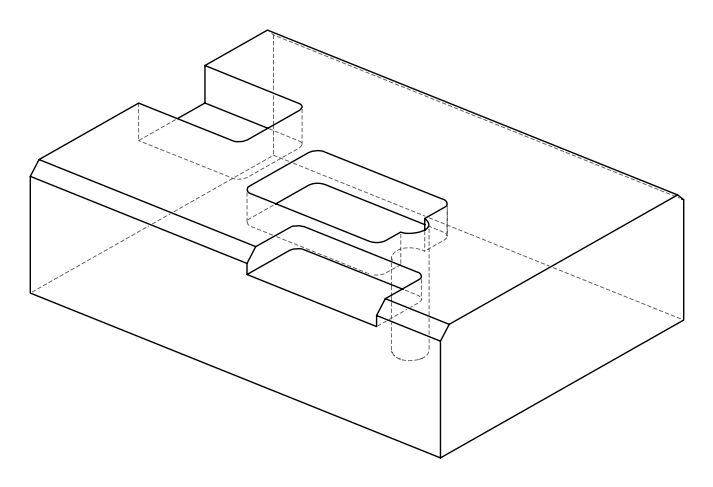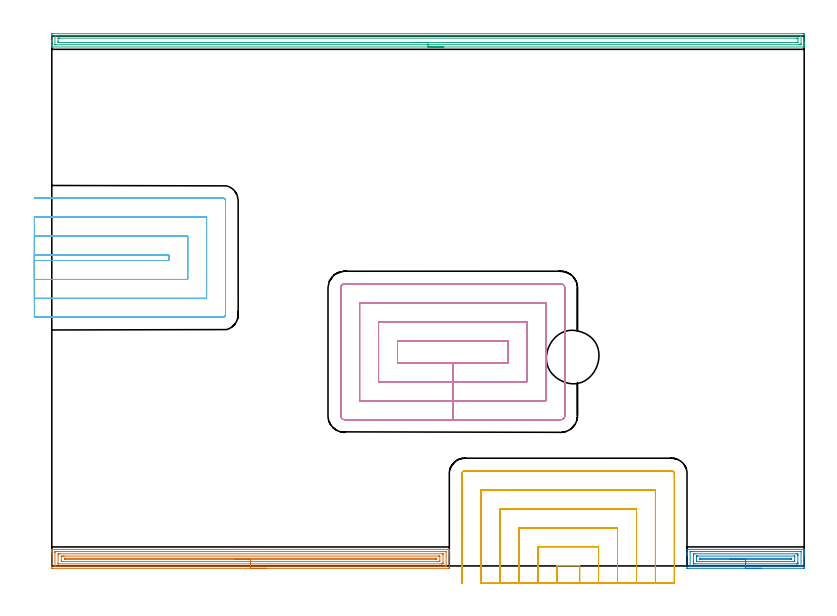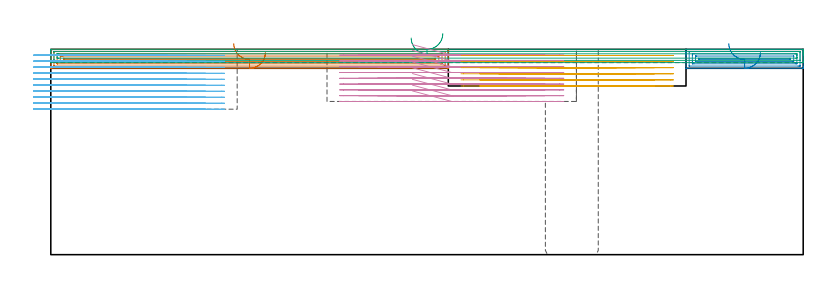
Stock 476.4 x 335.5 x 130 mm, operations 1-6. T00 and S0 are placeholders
(PLAN: 7 operations, 2 tool changes, 103.1 min)
(1 AREA_MILL | FG_CHAMFER_SURFACE | UGT0205_001 | 10.26 min | 18594 mm3)
(2 AREA_MILL_1 | FG_CHAMFER_SURFACE_1 | UGT0205_001 | 3.16 min | 5813 mm3)
(3 AREA_MILL_2 | FG_CHAMFER_SURFACE_2 | UGT0205_001 | 11.67 min | 16808 mm3)
(4 MILL_RECTANGULAR_POCKET | POCKET_RECTANGULAR_STRAIGHT | NXT0201_012 | Follow Part, ap 4, ae 75% | 24.01 min | 528436 mm3)
(5 MILL_SLOT | SLOT_PARTIAL_RECTANGULAR | NXT0201_012 | Follow Part, ap 4, ae 75% | 20.69 min | 236277 mm3)
(6 MILL_SLOT_1 | SLOT_PARTIAL_RECTANGULAR_1 | NXT0201_012 | Follow Part, ap 4, ae 75% | 24.87 min | 407775 mm3)
(7 MILL_THROUGH_HOLE_FROM_SOLID_MATERIAL | STEP1HOLE | NXT0201_007 | Circular | 8.39 min | 96427 mm3)
(TOOL UGT0205_001 | Chamfer Mill 20 x 3 x 45 deg. | D20 FL50 Z2)
(TOOL NXT0201_012 | ENDMILL 16mm [2P460-1600-NA 1630] | D16 FL38 Z6)
(TOOL NXT0201_007 | ENDMILL 25mm [R216.25-25050GCK54P 1620] | D25 R3 FL54 Z5)
(OP 1 AREA_MILL)
G17 G21 G94 G90
T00 M6
G54
G17 G0 G90 X135.85 Y-1.5 S1061 M3
G43 Z140. H0
Z128.
G94 G1 X135.812 Z127.128 F250.
X135.698 Z126.264
X135.509 Z125.412
X135.247 Z124.58
X134.913 Z123.774
X134.51 Z123.
X134.042 Z122.264
X133.51 Z121.572
X132.921 Z120.929
X132.278 Z120.34
X131.586 Z119.809
X130.85 Z119.34
X130.076 Z118.937
X129.27 Z118.603
X128.438 Z118.341
X127.586 Z118.152
X126.722 Z118.038
X125.85 Z118.
X0.633
X0.069 Y-1.495 Z118.003
X0.01 Y-1.492 Z118.006
X0. Y-1.427 Z118.07
Y7.554 Z127.049
Y8.937 Z128.433
Y9.299 Z128.794
Y10.024 Z129.523
Y10.228 Z129.728
X0.001 Y10.365 Z129.857
X0.005 Y10.453 Z129.944
X0.01 Y10.497 Z129.988
X0.186 Y10.5 Z130.
X251.514
X251.69 Y10.497 Z129.989
X251.697 Y10.366 Z129.858
X251.7 Y10.228 Z129.727
Y10.024 Z129.524
Y9.299 Z128.794
Y8.065 Z127.561
Y6.682 Z126.177
Y-0.917 Z118.581
X251.696 Y-1.172 Z118.326
X251.69 Y-1.494 Z118.004
X251.401 Y-1.497 Z118.001
X251.067 Y-1.5 Z118.
X125.85
Y-0.086 Z119.414
X2.422 Y-0.085 Z119.415
X2.2 Y-0.083 Z119.417
X2.063 Y-0.079 Z119.421
X2.009 Y-0.071 Z119.429
X2.007 Y-0.042 Z119.458
X2.001 Y0.111 Z119.611
X2. Y8.427 Z127.927
X2.001 Y8.837 Z128.337
X2.005 Y8.975 Z128.475
X2.01 Y9.078 Z128.578
X2.084 Y9.08 Z128.58
X2.422 Y9.084 Z128.584
X2.641 Y9.086 Z128.586
X3.316
X249.278 Y9.085 Z128.585
X249.5 Y9.083 Z128.583
X249.637 Y9.079 Z128.579
X249.691 Y9.071 Z128.571
X249.693 Y9.042 Z128.542
X249.699 Y8.889 Z128.389
X249.7 Y0.573 Z120.073
X249.699 Y0.163 Z119.663
X249.695 Y0.025 Z119.525
X249.69 Y-0.078 Z119.422
X249.616 Y-0.08 Z119.42
X249.278 Y-0.084 Z119.416
X249.059 Y-0.085 Z119.415
X248.384 Y-0.086 Z119.414
X125.85
Y1.328 Z120.828
X4.331 Y1.329 Z120.829
X4.21 Y1.33 Z120.83
X4.091 Y1.332 Z120.832
X4.019 Y1.335 Z120.835
X4.01 Y1.378 Z120.878
X4.005 Y1.446 Z120.946
X4.001 Y1.651 Z121.151
Y6.886 Z126.386
X4.008 Y7.554 Z127.054
X4.01 Y7.651 Z127.151
X4.097 Y7.665 Z127.165
X4.21 Y7.667 Z127.167
X4.985 Y7.671 Z127.171
X5.105 Y7.672 Z127.172
X247.369 Y7.671 Z127.171
X247.489 Y7.67 Z127.17
X247.609 Y7.668 Z127.168
X247.681 Y7.665 Z127.165
X247.69 Y7.622 Z127.122
X247.695 Y7.554 Z127.054
X247.699 Y7.35 Z126.85
Y2.114 Z121.614
X247.692 Y1.446 Z120.946
X247.69 Y1.349 Z120.849
X247.603 Y1.335 Z120.835
X247.489 Y1.333 Z120.833
X246.715 Y1.329 Z120.829
X246.595
X125.85 Y1.328 Z120.828
Y2.743 Z122.243
X6.894
X6.457 Y2.745 Z122.245
X6.151 Y2.75 Z122.25
X6.01 Y2.762 Z122.262
X6. Y3.19 Z122.69
Y5.808 Z125.308
X6.01 Y6.238 Z125.738
X6.441 Y6.251 Z125.751
X6.894 Y6.256 Z125.756
X7.329 Y6.257 Z125.757
X7.788
X244.806
X245.243 Y6.255 Z125.755
X245.549 Y6.25 Z125.75
X245.69 Y6.238 Z125.738
X245.7 Y5.81 Z125.31
Y3.192 Z122.692
X245.69 Y2.762 Z122.262
X245.259 Y2.75 Z122.25
X244.806 Y2.744 Z122.244
X244.371 Y2.743 Z122.243
X243.912
X125.85
Y4.157 Z123.657
X8.587
X8.25 Y4.16 Z123.66
X8.082 Y4.164 Z123.664
X8.01 Y4.167 Z123.667
X8.008 Y4.223 Z123.723
X8.002 Y4.727 Z124.227
X8.007 Y4.81 Z124.31
X8.01 Y4.834 Z124.334
X8.022 Y4.836 Z124.336
X8.065 Y4.839 Z124.339
X8.246 Y4.842 Z124.342
X8.609 Y4.843 Z124.343
X243.113
X243.45 Y4.84 Z124.34
X243.618 Y4.836 Z124.336
X243.69 Y4.833 Z124.333
X243.691 Y4.777 Z124.277
X243.695 Y4.275 Z123.775
X243.69 Y4.174 Z123.674
X243.017 Y4.159 Z123.659
X242.921 Y4.158 Z123.658
X125.85 Y4.157 Z123.657
X124.978 Z123.695
X124.114 Z123.809
X123.262 Z123.998
X122.43 Z124.26
X121.624 Z124.594
X120.85 Z124.997
X120.114 Z125.465
X119.422 Z125.996
X118.779 Z126.586
X118.19 Z127.229
X117.658 Z127.921
X117.19 Z128.657
X116.787 Z129.431
X116.453 Z130.237
X116.191 Z131.069
X116.002 Z131.92
X115.888 Z132.785
X115.85 Z133.657
G0 Z140.
M5
M2
(OP 2 AREA_MILL_1)
G17 G21 G94 G90
T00 M6
G54
G17 G0 G90 X449.3 Y-1.5 S1061 M3
G43 Z140. H0
Z128.
G94 G1 X449.262 Z127.128 F250.
X449.148 Z126.263
X448.959 Z125.412
X448.697 Z124.58
X448.363 Z123.774
X447.96 Z123.
X447.492 Z122.264
X446.96 Z121.572
X446.371 Z120.929
X445.728 Z120.34
X445.036 Z119.808
X444.3 Z119.34
X443.526 Z118.937
X442.72 Z118.603
X441.888 Z118.341
X441.036 Z118.152
X440.172 Z118.038
X439.3 Z118.
X402.781
X402.219 Y-1.494 Z118.003
X402.21 Y-1.492 Z118.005
X402.2 Y-1.475 Z118.021
Y6.682 Z126.176
Y7.289 Z126.786
Y7.554 Z127.051
Y8.161 Z127.658
Y8.427 Z127.923
Y8.958 Z128.457
Y10.3 Z129.799
X402.201 Y10.401 Z129.893
X402.205 Y10.453 Z129.945
X402.21 Y10.497 Z129.988
X402.336 Y10.5 Z130.
X476.265
X476.39 Y10.498 Z129.989
X476.397 Y10.403 Z129.895
X476.4 Y10.3 Z129.799
Y9.64 Z129.14
Y8.959 Z128.458
Y8.427 Z127.923
Y8.161 Z127.658
Y7.554 Z127.051
Y7.288 Z126.786
Y6.682 Z126.176
X476.399 Y-0.604 Z118.893
X476.394 Y-1.172 Z118.325
X476.39 Y-1.493 Z118.004
X476.15 Y-1.497 Z118.002
X475.819 Y-1.5 Z118.
X439.3
Y-0.086 Z119.414
X404.562 Y-0.085 Z119.415
X404.343 Y-0.084 Z119.416
X404.235 Y-0.081 Z119.419
X404.214 Y-0.079 Z119.421
X404.209 Y-0.068 Z119.432
X404.205 Y-0.049 Z119.451
X404.201 Y0.055 Z119.555
Y8.9 Z128.4
X404.204 Y8.995 Z128.495
X404.21 Y9.057 Z128.557
X404.214 Y9.08 Z128.58
X404.227
X404.562 Y9.084 Z128.584
X404.781 Y9.085 Z128.585
X405.453 Y9.086 Z128.586
X474.038 Y9.085 Z128.585
X474.257 Y9.084 Z128.584
X474.365 Y9.081 Z128.581
X474.386 Y9.079 Z128.579
X474.391 Y9.068 Z128.568
X474.395 Y9.049 Z128.549
X474.399 Y8.945 Z128.445
Y0.1 Z119.6
X474.396 Y0.005 Z119.505
X474.39 Y-0.057 Z119.443
X474.386 Y-0.08 Z119.42
X474.373
X474.038 Y-0.084 Z119.416
X473.819 Y-0.085 Z119.415
X473.147 Y-0.086 Z119.414
X439.3
Y1.328 Z120.828
X407.235
X406.462 Y1.33 Z120.83
X406.344 Y1.332 Z120.832
X406.233 Y1.335 Z120.835
X406.21 Y1.446 Z120.946
X406.204 Y1.583 Z121.083
X406.2 Y2.318 Z121.818
Y2.459 Z121.959
Y6.822 Z126.322
X406.204 Y7.554 Z127.054
X406.206 Y7.624 Z127.124
X406.21 Y7.656 Z127.156
X406.23 Y7.666 Z127.166
X407.235 Y7.671 Z127.171
X471.365
X472.138 Y7.67 Z127.17
X472.256 Y7.668 Z127.168
X472.367 Y7.665 Z127.165
X472.39 Y7.554 Z127.054
X472.396 Y7.417 Z126.917
X472.4 Y6.682 Z126.182
Y6.541 Z126.041
Y2.178 Z121.678
X472.396 Y1.446 Z120.946
X472.394 Y1.376 Z120.876
X472.39 Y1.344 Z120.844
X472.37 Y1.334 Z120.834
X471.365 Y1.329 Z120.829
X439.3 Y1.328 Z120.828
Y2.743 Z122.243
X408.31
X408.265 Y2.745 Z122.245
X408.218 Y2.749 Z122.249
X408.21 Y2.751 Z122.251
X408.206 Y2.765 Z122.265
X408.203 Y2.804 Z122.304
X408.2 Y3.118 Z122.618
X408.201 Y5.809 Z125.309
X408.21 Y6.208 Z125.708
X408.212 Y6.251 Z125.751
X408.284 Y6.253 Z125.753
X408.406 Y6.256 Z125.756
X408.559 Y6.257 Z125.757
X409.016
X470.29
X470.335 Y6.255 Z125.755
X470.382 Y6.251 Z125.751
X470.39 Y6.249 Z125.749
X470.394 Y6.235 Z125.735
X470.397 Y6.196 Z125.696
X470.4 Y5.882 Z125.382
X470.399 Y3.191 Z122.691
X470.39 Y2.792 Z122.292
X470.388 Y2.749 Z122.249
X470.316 Y2.747 Z122.247
X470.194 Y2.744 Z122.244
X470.041 Y2.743 Z122.243
X469.584
X439.3
Y4.157 Z123.657
X410.702
X410.379 Y4.161 Z123.661
X410.226 Y4.164 Z123.664
X410.21 Y4.247 Z123.747
X410.205 Y4.645 Z124.145
X410.21 Y4.818 Z124.318
X410.217 Y4.837 Z124.337
X410.233 Y4.839 Z124.339
X410.278 Y4.841 Z124.341
X410.369 Y4.843 Z124.343
X467.898
X468.221 Y4.839 Z124.339
X468.374 Y4.836 Z124.336
X468.39 Y4.753 Z124.253
X468.397 Y4.354 Z123.854
X468.393 Y4.208 Z123.708
X468.39 Y4.172 Z123.672
X468.327 Y4.164 Z123.664
X468.153 Y4.161 Z123.661
X467.803 Y4.157 Z123.657
X439.3
X438.428 Z123.695
X437.564 Z123.809
X436.712 Z123.998
X435.88 Z124.26
X435.074 Z124.594
X434.3 Z124.997
X433.564 Z125.465
X432.872 Z125.996
X432.229 Z126.586
X431.64 Z127.229
X431.108 Z127.921
X430.64 Z128.657
X430.237 Z129.431
X429.903 Z130.237
X429.641 Z131.069
X429.452 Z131.92
X429.338 Z132.785
X429.3 Z133.657
G0 Z140.
M5
M2
(OP 3 AREA_MILL_2)
G17 G21 G94 G90
T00 M6
G54
G17 G0 G90 X248.2 Y328.6 S1061 M3
G43 Z140. H0
G94 G1 X248.162 Z139.128 F250.
X248.048 Z138.264
X247.859 Z137.412
X247.597 Z136.58
X247.263 Z135.774
X246.86 Z135.
X246.391 Z134.264
X245.86 Z133.572
X245.271 Z132.929
X244.628 Z132.34
X243.936 Z131.808
X243.2 Z131.34
X242.426 Z130.937
X241.62 Z130.603
X240.788 Z130.341
X239.936 Z130.152
X239.072 Z130.038
X238.2 Z130.
X0.169
X0.01 Y328.602 Z129.988
X0.007 Y328.664 Z129.927
X0. Y329.073 Z129.527
Y329.442 Z129.157
Y330.119 Z128.477
Y331.351 Z127.246
Y331.906 Z126.688
Y332.522 Z126.073
X0.001 Y336.375 Z122.222
X0.004 Y336.987 Z121.61
X0.007 Y336.992 Z121.606
X0.616 Y337. Z121.6
X475.161
X475.784 Y336.997 Z121.603
X476.393 Y336.992 Z121.606
X476.396 Y336.987 Z121.61
X476.4 Y336.375 Z122.222
Y331.906 Z126.688
Y331.351 Z127.246
Y331.012 Z127.584
Y330.457 Z128.14
Y330.119 Z128.477
Y329.442 Z129.157
Y329.073 Z129.527
X476.397 Y328.666 Z129.925
X476.395 Y328.63 Z129.961
X476.39 Y328.602 Z129.988
X476.231 Y328.6 Z130.
X238.2
Y330.014 Z128.586
X2.298 Y330.015 Z128.585
X2.089 Y330.017 Z128.583
X2.031 Y330.02 Z128.58
X2.008 Y330.023 Z128.577
X2.006 Y330.027 Z128.573
X2.002 Y330.061 Z128.539
X2.001 Y330.119 Z128.482
Y334.989 Z123.611
X2.008 Y335.481 Z123.119
X2.01 Y335.575 Z123.025
X2.194 Y335.582 Z123.018
X2.299 Y335.585 Z123.015
X2.402
X3.191 Y335.586 Z123.014
X474.102 Y335.585 Z123.015
X474.311 Y335.583 Z123.017
X474.369 Y335.58 Z123.02
X474.392 Y335.577 Z123.023
X474.394 Y335.573 Z123.027
X474.398 Y335.539 Z123.061
X474.399 Y335.481 Z123.119
Y330.611 Z127.989
X474.392 Y330.119 Z128.482
X474.39 Y330.025 Z128.575
X474.206 Y330.018 Z128.582
X474.101 Y330.015 Z128.585
X473.998
X473.209 Y330.014 Z128.586
X238.2
Y331.428 Z127.172
X4.665 Y331.429 Z127.171
X4.188 Y331.431 Z127.169
X4.03 Y331.433 Z127.167
X4.011 Y331.435 Z127.165
X4.006 Y331.492 Z127.108
X4.002 Y331.592 Z127.008
X4. Y332.095 Z126.505
X4.002 Y333.881 Z124.719
X4.01 Y334.07 Z124.53
X4.019 Y334.165 Z124.435
X4.069 Y334.167 Z124.433
X4.188 Y334.17 Z124.43
X4.604 Y334.171 Z124.429
X5.081 Y334.172 Z124.428
X471.734 Y334.171 Z124.429
X472.212 Y334.169 Z124.431
X472.37 Y334.167 Z124.433
X472.389 Y334.165 Z124.435
X472.393 Y334.108 Z124.492
X472.398 Y334.008 Z124.592
X472.4 Y333.882 Z124.718
Y333.694 Z124.906
X472.398 Y331.719 Z126.881
X472.39 Y331.53 Z127.07
X472.381 Y331.435 Z127.165
X472.331 Y331.433 Z127.167
X472.212 Y331.43 Z127.17
X471.796 Y331.429 Z127.171
X471.319 Y331.428 Z127.172
X238.2
X237.328 Z127.21
X236.463 Z127.324
X235.612 Z127.512
X234.78 Z127.775
X233.974 Z128.109
X233.2 Z128.511
X232.464 Z128.98
X231.772 Z129.511
X231.129 Z130.101
X230.54 Z130.744
X230.008 Z131.436
X229.54 Z132.172
X229.137 Z132.945
X228.803 Z133.751
X228.541 Z134.583
X228.352 Z135.435
X228.238 Z136.3
X228.2 Z137.172
G0 Z140.
M5
M2
(OP 4 MILL_RECTANGULAR_POCKET)
G17 G21 G94 G90
T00 M6
G54
G17 G0 G90 X228.97 Y128.6 S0 M3
G43 Z140. H1
Z133.
G94 G1 X253.85 Z126.333 F250.
X288.8 F500.
Y142.6
X218.9
Y128.6
X253.85
Y116.6
X300.8
Y154.6
X206.9
Y116.6
X253.85
Y104.6
X312.8
Y166.6
X194.9
Y104.6
X253.85
Y92.6
X322.3
G3 X324.8 Y95.1 R2.5
G1 Y176.1
G3 X322.3 Y178.6 R2.5
G1 X185.4
G3 X182.9 Y176.1 R2.5
G1 Y95.1
G3 X185.4 Y92.6 R2.5
G1 X253.85
X254.85
G0 X228.97 Y128.6 Z129.333
G1 X253.85 Z122.667 F250.
X288.8 F500.
Y142.6
X218.9
Y128.6
X253.85
Y116.6
X300.8
Y154.6
X206.9
Y116.6
X253.85
Y104.6
X312.8
Y166.6
X194.9
Y104.6
X253.85
Y92.6
X322.3
G3 X324.8 Y95.1 R2.5
G1 Y176.1
G3 X322.3 Y178.6 R2.5
G1 X185.4
G3 X182.9 Y176.1 R2.5
G1 Y95.1
G3 X185.4 Y92.6 R2.5
G1 X253.85
X254.85
G0 X228.97 Y128.6 Z125.667
G1 X253.85 Z119. F250.
X288.8 F500.
Y142.6
X218.9
Y128.6
X253.85
Y116.6
X300.8
Y154.6
X206.9
Y116.6
X253.85
Y104.6
X312.8
Y166.6
X194.9
Y104.6
X253.85
Y92.6
X322.3
G3 X324.8 Y95.1 R2.5
G1 Y176.1
G3 X322.3 Y178.6 R2.5
G1 X185.4
G3 X182.9 Y176.1 R2.5
G1 Y95.1
G3 X185.4 Y92.6 R2.5
G1 X253.85
X254.85
G0 X228.97 Y128.6 Z122.
G1 X253.85 Z115.333 F250.
X288.8 F500.
Y142.6
X218.9
Y128.6
X253.85
Y116.6
X300.8
Y154.6
X206.9
Y116.6
X253.85
Y104.6
X312.8
Y166.6
X194.9
Y104.6
X253.85
Y92.6
X322.3
G3 X324.8 Y95.1 R2.5
G1 Y176.1
G3 X322.3 Y178.6 R2.5
G1 X185.4
G3 X182.9 Y176.1 R2.5
G1 Y95.1
G3 X185.4 Y92.6 R2.5
G1 X253.85
X254.85
G0 X228.97 Y128.6 Z118.333
G1 X253.85 Z111.667 F250.
X288.8 F500.
Y142.6
X218.9
Y128.6
X253.85
Y116.6
X300.8
Y154.6
X206.9
Y116.6
X253.85
Y104.6
X312.8
Y166.6
X194.9
Y104.6
X253.85
Y92.6
X322.3
G3 X324.8 Y95.1 R2.5
G1 Y176.1
G3 X322.3 Y178.6 R2.5
G1 X185.4
G3 X182.9 Y176.1 R2.5
G1 Y95.1
G3 X185.4 Y92.6 R2.5
G1 X253.85
X254.85
G0 X228.97 Y128.6 Z114.667
G1 X253.85 Z108. F250.
X288.8 F500.
Y142.6
X218.9
Y128.6
X253.85
Y116.6
X300.8
Y154.6
X206.9
Y116.6
X253.85
Y104.6
X312.8
Y166.6
X194.9
Y104.6
X253.85
Y92.6
X322.3
G3 X324.8 Y95.1 R2.5
G1 Y176.1
G3 X322.3 Y178.6 R2.5
G1 X185.4
G3 X182.9 Y176.1 R2.5
G1 Y95.1
G3 X185.4 Y92.6 R2.5
G1 X253.85
X254.85
G0 X228.97 Y128.6 Z111.
G1 X253.85 Z104.333 F250.
X288.8 F500.
Y142.6
X218.9
Y128.6
X253.85
Y116.6
X300.8
Y154.6
X206.9
Y116.6
X253.85
Y104.6
X312.8
Y166.6
X194.9
Y104.6
X253.85
Y92.6
X322.3
G3 X324.8 Y95.1 R2.5
G1 Y176.1
G3 X322.3 Y178.6 R2.5
G1 X185.4
G3 X182.9 Y176.1 R2.5
G1 Y95.1
G3 X185.4 Y92.6 R2.5
G1 X253.85
X254.85
G0 X228.97 Y128.6 Z107.333
G1 X253.85 Z100.667 F250.
X288.8 F500.
Y142.6
X218.9
Y128.6
X253.85
Y116.6
X300.8
Y154.6
X206.9
Y116.6
X253.85
Y104.6
X312.8
Y166.6
X194.9
Y104.6
X253.85
Y92.6
X322.3
G3 X324.8 Y95.1 R2.5
G1 Y176.1
G3 X322.3 Y178.6 R2.5
G1 X185.4
G3 X182.9 Y176.1 R2.5
G1 Y95.1
G3 X185.4 Y92.6 R2.5
G1 X253.85
X254.85
G0 X228.97 Y128.6 Z103.667
G1 X253.85 Z97. F250.
X288.8 F500.
Y142.6
X218.9
Y128.6
X253.85
Y116.6
X300.8
Y154.6
X206.9
Y116.6
X253.85
Y104.6
X312.8
Y166.6
X194.9
Y104.6
X253.85
Y92.6
X322.3
G3 X324.8 Y95.1 R2.5
G1 Y176.1
G3 X322.3 Y178.6 R2.5
G1 X185.4
G3 X182.9 Y176.1 R2.5
G1 Y95.1
G3 X185.4 Y92.6 R2.5
G1 X253.85
X254.85
G0 Z140.
M5
M2
(OP 5 MILL_SLOT)
G17 G21 G94 G90
T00 M6
G54
G17 G0 G90 X334.207 Y-11. S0 M3
G43 Z140. H1
Z126.133
G94 G1 X334.2 Y-8. F250.
Y-7.854 F500.
Y0.2
X319.7
Y-7.851
Y-8.
X319.692 Y-11. F250.
X346.209
X346.2 Y-8.
Y-7.854 F500.
Y12.2
X307.7
Y-7.851
Y-8.
X307.69 Y-11. F250.
X358.212
X358.2 Y-8.
Y-7.854 F500.
Y24.2
X295.7
Y-7.851
Y-8.
X295.687 Y-11. F250.
X370.219
X370.2 Y-8.
Y-7.854 F500.
Y36.2
X283.7
Y-7.851
Y-8.
X283.681 Y-11. F250.
X382.237
X382.201 Y-8.
X382.2 Y-7.854 F500.
Y48.2
X271.7
Y-7.851
X271.699 Y-8.
X271.662 Y-11. F250.
X394.2 Y-10.854
Y-7.854
Y58.5 F500.
G3 X392.5 Y60.2 R1.7
G1 X261.4
G3 X259.7 Y58.5 R1.7
G1 Y-7.851
Y-10.851 F250.
G0 X334.2 Y-11. Z122.267
G1 Y-8.
Y0.2 F500.
X319.7
Y-8.
Y-11. F250.
X346.2
Y-8.
Y12.2 F500.
X307.7
Y-8.
Y-11. F250.
X358.2
Y-8.
Y24.2 F500.
X295.7
Y-8.
Y-11. F250.
X370.2
Y-8.
Y36.2 F500.
X283.7
Y-8.
Y-11. F250.
X382.2
Y-8.
Y48.2 F500.
X271.7
Y-8.
Y-11. F250.
X394.2
Y-8.
Y58.5 F500.
G3 X392.5 Y60.2 R1.7
G1 X261.4
G3 X259.7 Y58.5 R1.7
G1 Y-8.
Y-11. F250.
G0 X334.2 Z118.4
G1 Y-8.
Y0.2 F500.
X319.7
Y-8.
Y-11. F250.
X346.2
Y-8.
Y12.2 F500.
X307.7
Y-8.
Y-11. F250.
X358.2
Y-8.
Y24.2 F500.
X295.7
Y-8.
Y-11. F250.
X370.2
Y-8.
Y36.2 F500.
X283.7
Y-8.
Y-11. F250.
X382.2
Y-8.
Y48.2 F500.
X271.7
Y-8.
Y-11. F250.
X394.2
Y-8.
Y58.5 F500.
G3 X392.5 Y60.2 R1.7
G1 X261.4
G3 X259.7 Y58.5 R1.7
G1 Y-8.
Y-11. F250.
G0 X334.2 Z114.533
G1 Y-8.
Y0.2 F500.
X319.7
Y-8.
Y-11. F250.
X346.2
Y-8.
Y12.2 F500.
X307.7
Y-8.
Y-11. F250.
X358.2
Y-8.
Y24.2 F500.
X295.7
Y-8.
Y-11. F250.
X370.2
Y-8.
Y36.2 F500.
X283.7
Y-8.
Y-11. F250.
X382.2
Y-8.
Y48.2 F500.
X271.7
Y-8.
Y-11. F250.
X394.2
Y-8.
Y58.5 F500.
G3 X392.5 Y60.2 R1.7
G1 X261.4
G3 X259.7 Y58.5 R1.7
G1 Y-8.
Y-11. F250.
G0 X334.2 Z110.667
G1 Y-8.
Y0.2 F500.
X319.7
Y-8.
Y-11. F250.
X346.2
Y-8.
Y12.2 F500.
X307.7
Y-8.
Y-11. F250.
X358.2
Y-8.
Y24.2 F500.
X295.7
Y-8.
Y-11. F250.
X370.2
Y-8.
Y36.2 F500.
X283.7
Y-8.
Y-11. F250.
X382.2
Y-8.
Y48.2 F500.
X271.7
Y-8.
Y-11. F250.
X394.2
Y-8.
Y58.5 F500.
G3 X392.5 Y60.2 R1.7
G1 X261.4
G3 X259.7 Y58.5 R1.7
G1 Y-8.
Y-11. F250.
G0 X334.2 Z106.8
G1 Y-8.
Y0.2 F500.
X319.7
Y-8.
Y-11. F250.
X346.2
Y-8.
Y12.2 F500.
X307.7
Y-8.
Y-11. F250.
X358.2
Y-8.
Y24.2 F500.
X295.7
Y-8.
Y-11. F250.
X370.2
Y-8.
Y36.2 F500.
X283.7
Y-8.
Y-11. F250.
X382.2
Y-8.
Y48.2 F500.
X271.7
Y-8.
Y-11. F250.
X394.2
Y-8.
Y58.5 F500.
G3 X392.5 Y60.2 R1.7
G1 X261.4
G3 X259.7 Y58.5 R1.7
G1 Y-8.
Y-11. F250.
G0 Z140.
M5
M2
(OP 6 MILL_SLOT_1)
G17 G21 G94 G90
T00 M6
G54
G17 G0 G90 X-11. Y193.4 S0 M3
G43 Z140. H1
Z126.21
G94 G1 X-8. F250.
X74. F500.
Y196.9
X-8.
X-11. F250.
Y181.4
X-8.
X86. F500.
Y208.9
X-8.
X-11. F250.
Y169.4
X-8.
X98. F500.
Y220.9
X-8.
X-11. F250.
Y157.4
X-8.
X108.3 F500.
G3 X110. Y159.1 R1.7
G1 Y231.2
G3 X108.3 Y232.9 R1.7
G1 X-8.
X-11. F250.
G0 Y193.4 Z122.42
G1 X-8.
X74. F500.
Y196.9
X-8.
X-11. F250.
Y181.4
X-8.
X86. F500.
Y208.9
X-8.
X-11. F250.
Y169.4
X-8.
X98. F500.
Y220.9
X-8.
X-11. F250.
Y157.4
X-8.
X108.3 F500.
G3 X110. Y159.1 R1.7
G1 Y231.2
G3 X108.3 Y232.9 R1.7
G1 X-8.
X-11. F250.
G0 Y193.4 Z118.63
G1 X-8.
X74. F500.
Y196.9
X-8.
X-11. F250.
Y181.4
X-8.
X86. F500.
Y208.9
X-8.
X-11. F250.
Y169.4
X-8.
X98. F500.
Y220.9
X-8.
X-11. F250.
Y157.4
X-8.
X108.3 F500.
G3 X110. Y159.1 R1.7
G1 Y231.2
G3 X108.3 Y232.9 R1.7
G1 X-8.
X-11. F250.
G0 Y193.4 Z114.84
G1 X-8.
X74. F500.
Y196.9
X-8.
X-11. F250.
Y181.4
X-8.
X86. F500.
Y208.9
X-8.
X-11. F250.
Y169.4
X-8.
X98. F500.
Y220.9
X-8.
X-11. F250.
Y157.4
X-8.
X108.3 F500.
G3 X110. Y159.1 R1.7
G1 Y231.2
G3 X108.3 Y232.9 R1.7
G1 X-8.
X-11. F250.
G0 Y193.4 Z111.05
G1 X-8.
X74. F500.
Y196.9
X-8.
X-11. F250.
Y181.4
X-8.
X86. F500.
Y208.9
X-8.
X-11. F250.
Y169.4
X-8.
X98. F500.
Y220.9
X-8.
X-11. F250.
Y157.4
X-8.
X108.3 F500.
G3 X110. Y159.1 R1.7
G1 Y231.2
G3 X108.3 Y232.9 R1.7
G1 X-8.
X-11. F250.
G0 Y193.4 Z107.26
G1 X-8.
X74. F500.
Y196.9
X-8.
X-11. F250.
Y181.4
X-8.
X86. F500.
Y208.9
X-8.
X-11. F250.
Y169.4
X-8.
X98. F500.
Y220.9
X-8.
X-11. F250.
Y157.4
X-8.
X108.3 F500.
G3 X110. Y159.1 R1.7
G1 Y231.2
G3 X108.3 Y232.9 R1.7
G1 X-8.
X-11. F250.
G0 Y193.4 Z103.47
G1 X-8.
X74. F500.
Y196.9
X-8.
X-11. F250.
Y181.4
X-8.
X86. F500.
Y208.9
X-8.
X-11. F250.
Y169.4
X-8.
X98. F500.
Y220.9
X-8.
X-11. F250.
Y157.4
X-8.
X108.3 F500.
G3 X110. Y159.1 R1.7
G1 Y231.2
G3 X108.3 Y232.9 R1.7
G1 X-8.
X-11. F250.
G0 Y193.4 Z99.68
G1 X-8.
X74. F500.
Y196.9
X-8.
X-11. F250.
Y181.4
X-8.
X86. F500.
Y208.9
X-8.
X-11. F250.
Y169.4
X-8.
X98. F500.
Y220.9
X-8.
X-11. F250.
Y157.4
X-8.
X108.3 F500.
G3 X110. Y159.1 R1.7
G1 Y231.2
G3 X108.3 Y232.9 R1.7
G1 X-8.
X-11. F250.
G0 Y193.4 Z95.89
G1 X-8.
X74. F500.
Y196.9
X-8.
X-11. F250.
Y181.4
X-8.
X86. F500.
Y208.9
X-8.
X-11. F250.
Y169.4
X-8.
X98. F500.
Y220.9
X-8.
X-11. F250.
Y157.4
X-8.
X108.3 F500.
G3 X110. Y159.1 R1.7
G1 Y231.2
G3 X108.3 Y232.9 R1.7
G1 X-8.
X-11. F250.
G0 Y193.4 Z92.1
G1 X-8.
X74. F500.
Y196.9
X-8.
X-11. F250.
Y181.4
X-8.
X86. F500.
Y208.9
X-8.
X-11. F250.
Y169.4
X-8.
X98. F500.
Y220.9
X-8.
X-11. F250.
Y157.4
X-8.
X108.3 F500.
G3 X110. Y159.1 R1.7
G1 Y231.2
G3 X108.3 Y232.9 R1.7
G1 X-8.
X-11. F250.
G0 Z140.
M5
M2
